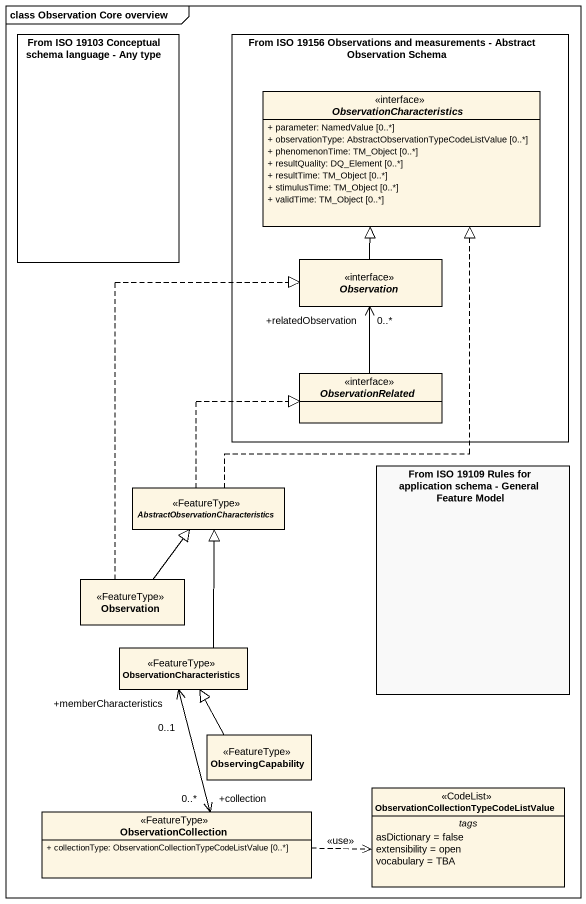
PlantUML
@startuml
mainframe class Observation Core overview
allowmixing
hide circle
hide empty members
skinparam classAttributeIconSize 0
rectangle "From ISO 19103 Conceptual schema language - Any type" as From_ISO_19103_Conceptual #FFFFFF
rectangle "From ISO 19156 Observations and measurements - Abstract Observation Schema" as From_ISO_19156_Observations #FFFFFF {
  interface ObservationCharacteristics {
    + parameter: NamedValue [0..*]
    + observationType: AbstractObservationTypeCodeListValue [0..*]
    + phenomenonTime: TM_Object [0..*]
    + resultQuality: DQ_Element [0..*]
    + resultTime: TM_Object [0..*]
    + stimulusTime: TM_Object [0..*]
    + validTime: TM_Object [0..*]
  }
  interface Observation
  interface ObservationRelated
}
rectangle "From ISO 19109 Rules for application schema - General Feature Model" as From_ISO_19109_Rules_for #F9F9F9
abstract class "AbstractObservationCharacteristics" as AbstractObservationCharacter <<FeatureType>>
class "Observation" as Observation_2 <<FeatureType>>
class "ObservationCharacteristics" as ObservationCharacteristics_2 <<FeatureType>>
class ObservingCapability <<FeatureType>>
class ObservationCollection <<FeatureType>> {
  + collectionType: ObservationCollectionTypeCodeListValue [0..*]
}
class "ObservationCollectionTypeCodeListValue" as ObservationCollectionTypeCod <<CodeList>> {
  -- tags --
  asDictionary = false
  extensibility = open
  vocabulary = TBA
}
Observation -up-|> ObservationCharacteristics
ObservationRelated -up-> "+relatedObservation\n0..*" Observation
AbstractObservationCharacter .up.|> ObservationCharacteristics
AbstractObservationCharacter .up.|> ObservationRelated
Observation_2 .up.|> Observation
Observation_2 -up-|> AbstractObservationCharacter
ObservationCharacteristics_2 -up-|> AbstractObservationCharacter
ObservingCapability -up-|> ObservationCharacteristics_2
ObservationCollection "+collection\n0..*" <-up-> "+memberCharacteristics\n0..1" ObservationCharacteristics_2
ObservationCollection .right.> ObservationCollectionTypeCod : <<use>>
@enduml
